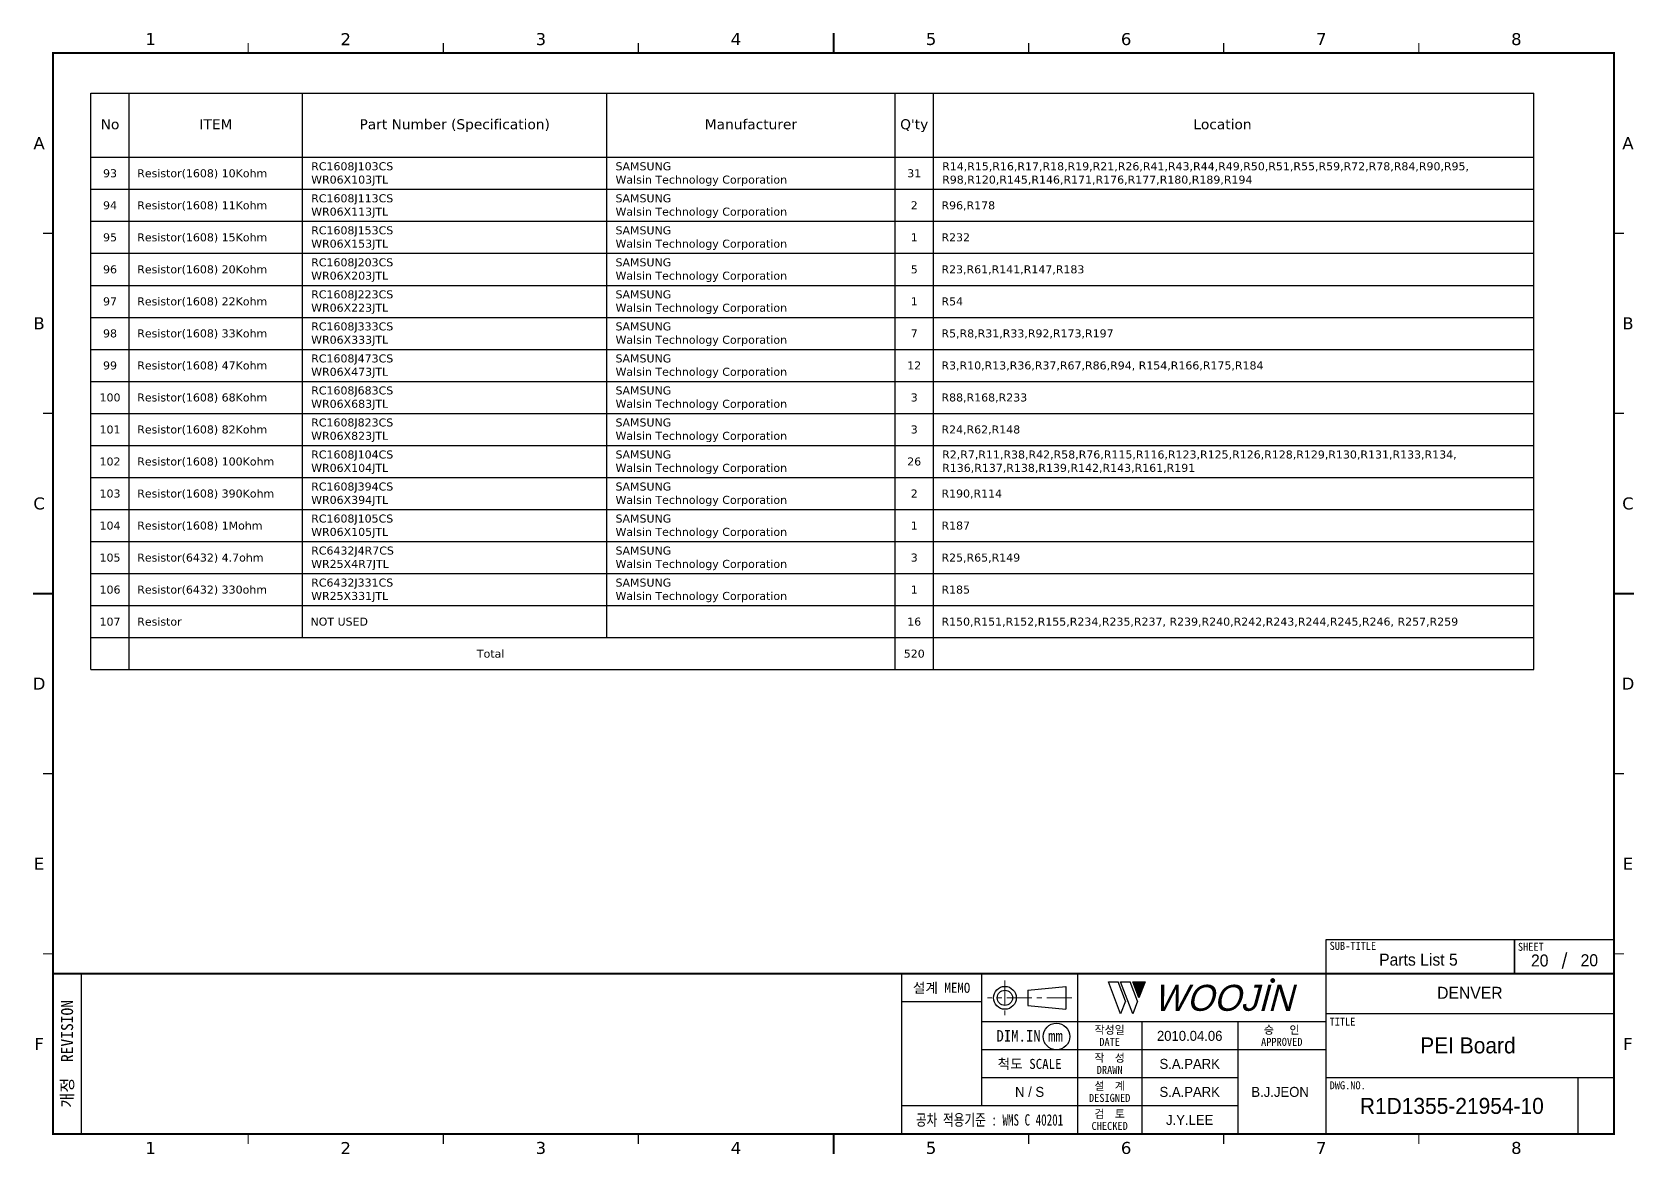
# Model space of a CAD drawing. Extents: x -695 to 953, y -753 to 181.
# Drawn here: x 24.3 to 424.8, y -753.5 to -473 of the extents above; entities that cross this region are included whole.
import ezdxf
from ezdxf.enums import TextEntityAlignment as Align

# ---------------------------------------------------------------- set-up
doc = ezdxf.new("R2010")
doc.units = 0
doc.header["$LTSCALE"] = 5
doc.header["$MEASUREMENT"] = 0
doc.linetypes.add('CENTER', pattern=[2, 1.25, -0.25, 0.25, -0.25])
doc.layers.get('0').update_dxf_attribs({"linetype": 'CONTINUOUS', "lineweight": 25})
doc.layers.add('2', color=2, linetype='CENTER', lineweight=13)
doc.layers.add('4', color=4, linetype='CONTINUOUS', lineweight=18)
for name, color, linetype in [('SHEET', 3, 'CONTINUOUS'), ('문자', 4, 'CONTINUOUS'), ('테두리', 3, 'CONTINUOUS')]:
    doc.layers.add(name, color=color, linetype=linetype)
doc.styles.add('MARK', font='ARLRDBD.TTF')
doc.styles.get("Standard").update_dxf_attribs({"font": 'verdana.ttf'})
doc.styles.add('굴림', font='')
doc.styles.add('굴림체', font='')
doc.styles.get('굴림').set_extended_font_data('Gulim')
doc.styles.get('굴림체').set_extended_font_data('GulimChe')

# ---------------------------------------------------------------- blocks, each defined once
blk = doc.blocks.new('B')
at = {"layer": '문자'}
blk.add_hatch(color=256, dxfattribs=at).paths.add_polyline_path([(13.79, 10), (15.31, 6), (16.84, 10)])
at = {"color": 4, "const_width": 0.6}
blk.add_lwpolyline([(48.46, 10.32, 1), (49.06, 10.32, 1)], format="xyb", close=True, dxfattribs=at)
at = {"layer": '문자'}
for p, q in [((10.73, 2), (7.68, 10)), ((7.68, 10), (10.09, 10)), ((11.94, 5.16), (10.09, 10)), ((10.73, 10), (13.15, 10)), ((13.79, 2), (10.73, 10)), ((14.99, 5.16), (13.15, 10)), ((13.79, 10), (16.84, 10)), ((15.31, 6), (13.79, 10)), ((16.84, 10), (15.31, 6)), ((11.94, 5.16), (10.73, 2)), ((14.99, 5.16), (13.79, 2))]:
    blk.add_line(p, q, dxfattribs=at)
at = {"layer": '문자', "style": 'MARK', "oblique": 15}
blk.add_text('WOOJIN', height=6.5, dxfattribs=at).set_placement((36.4, 6), align=Align.MIDDLE_CENTER)
blk = doc.blocks.new('C')
blk.add_line((15, 285), (15, 285))
at = {"layer": '2'}
for p, q in [((252.83, 53.35), (252.83, 44.65)), ((269.53, 49), (248.48, 49))]:
    blk.add_line(p, q, dxfattribs=at)
at = {"layer": 'SHEET'}
for p, q in [((393.14, 60.3), (392.07, 56.28)), ((22, 55), (22, 15)), ((227, 55), (227, 15)), ((247, 55), (247, 22)), ((271, 55), (271, 15)), ((271, 55), (271, 15)), ((333, 55), (333, 15)), ((247, 48), (227, 48)), ((405, 45), (333, 45)), ((333, 43), (247, 43)), ((287, 43), (287, 15)), ((311, 43), (311, 15)), ((333, 36), (247, 36)), ((311, 29), (247, 29)), ((405, 29), (333, 29)), ((396, 29), (396, 15)), ((311, 22), (227, 22))]:
    blk.add_line(p, q, dxfattribs=at)
at = {"layer": 'SHEET', "color": 4}
for p, q in [((258.53, 50.9), (268.03, 51.85)), ((258.53, 50.9), (258.53, 47.1)), ((268.03, 51.85), (268.03, 46.15)), ((258.53, 47.1), (268.03, 46.15))]:
    blk.add_line(p, q, dxfattribs=at)
at = {"layer": 'SHEET'}
for points in [[(333, 55), (380.19, 55), (380.19, 63.49), (333, 63.49)], [(380.19, 55), (405, 55), (405, 63.49), (380.19, 63.49)]]:
    blk.add_lwpolyline(points, close=True, dxfattribs=at)
at = {"layer": 'SHEET', "color": 4}
for radius in [2.85, 1.9]:
    blk.add_circle((252.83, 49), radius, dxfattribs=at)
at = {"layer": 'SHEET'}
blk.add_circle((265.7, 39.32), 3.32, dxfattribs=at)
at = {"layer": '테두리'}
blk.add_line((405, 285), (405, 15), dxfattribs=at)
for points, const_width in [([(210, 290), (210, 285)], 0.5), ([(15, 285), (15, 15), (405, 15), (405, 285), (15, 285)], 0.5), ([(63.75, 287.5), (63.75, 285)], 0.3), ([(112.5, 287.5), (112.5, 285)], 0.3), ([(161.25, 287.5), (161.25, 285)], 0.3), ([(258.75, 287.5), (258.75, 285)], 0.3), ([(307.5, 287.5), (307.5, 285)], 0.3), ([(356.25, 287.5), (356.25, 285)], 0.3), ([(12.5, 240), (15, 240)], 0.3), ([(407.5, 240), (405, 240)], 0.3), ([(12.5, 195), (15, 195)], 0.3), ([(407.5, 195), (405, 195)], 0.3), ([(10, 150), (15, 150)], 0.5), ([(410, 150), (405, 150)], 0.5), ([(12.5, 105), (15, 105)], 0.3), ([(407.5, 105), (405, 105)], 0.3), ([(12.5, 60), (15, 60)], 0.3), ([(407.5, 60), (405, 60)], 0.3), ([(15, 55), (405, 55)], 0.5), ([(63.75, 12.5), (63.75, 15)], 0.3), ([(112.5, 12.5), (112.5, 15)], 0.3), ([(161.25, 12.5), (161.25, 15)], 0.3), ([(210, 10), (210, 15)], 0.5), ([(258.75, 12.5), (258.75, 15)], 0.3), ([(307.5, 12.5), (307.5, 15)], 0.3), ([(356.25, 12.5), (356.25, 15)], 0.3)]:
    blk.add_lwpolyline(points, dxfattribs=dict(at, const_width=const_width))
blk.add_blockref('B', (271, 43))
at = {"layer": '문자'}
for s, p in [('1', (39.38, 288.5)), ('2', (88.12, 288.5)), ('3', (136.88, 288.5)), ('4', (185.62, 288.5)), ('5', (234.38, 288.5)), ('6', (283.12, 288.5)), ('7', (331.88, 288.5)), ('8', (380.62, 288.5)), ('A', (11.5, 262.5)), ('A', (408.5, 262.5)), ('B', (11.5, 217.5)), ('B', (408.5, 217.5)), ('C', (11.5, 172.5)), ('C', (408.5, 172.5)), ('D', (11.5, 127.5)), ('D', (408.5, 127.5)), ('E', (11.5, 82.5)), ('E', (408.5, 82.5)), ('F', (11.5, 37.5)), ('F', (408.5, 37.5)), ('1', (39.38, 11.5)), ('2', (88.12, 11.5)), ('3', (136.88, 11.5)), ('4', (185.62, 11.5)), ('5', (234.38, 11.5)), ('6', (283.12, 11.5)), ('7', (331.88, 11.5)), ('8', (380.62, 11.5))]:
    blk.add_text(s, height=3, dxfattribs=at).set_placement(p, align=Align.MIDDLE)
at = {"layer": '문자', "style": '굴림체'}
for s, height, p in [('SUB-TITLE', 2, (339.77, 61.98)), ('SHEET', 2, (384.24, 61.74)), ('설계 MEMO', 2.5, (237, 51.5)), ('DIM.IN mm', 2.85, (259, 39.5)), ('작성일', 2, (279, 41)), ('승   인', 2, (322, 41)), ('DATE', 2, (279, 38)), ('APPROVED', 2, (322, 38)), ('척도 SCALE', 2.5, (259, 32.5)), ('작  성', 2, (279, 34)), ('설  계', 2, (279, 27)), ('DRAWN', 2, (279, 31)), ('DESIGNED', 2, (279, 24)), ('검  토', 2, (279, 20)), ('CHECKED', 2, (279, 17))]:
    blk.add_text(s, height=height, dxfattribs=at).set_placement(p, align=Align.MIDDLE_CENTER)
blk.add_text('개정  REVISION', height=3, rotation=90, dxfattribs=at).set_placement((18.5, 35), align=Align.MIDDLE_CENTER)
for s, p in [('TITLE', (333.95, 42.05)), ('DWG.NO.', (333.95, 26.15))]:
    blk.add_text(s, height=2, dxfattribs=at).set_placement(p)
at = {"layer": '문자', "style": '굴림체', "width": 0.75}
blk.add_text('공차 적용기준 : WMS C 40201', height=2.85, dxfattribs=at).set_placement((249, 18.5), align=Align.MIDDLE_CENTER)

msp = doc.modelspace()

# ---------------------------------------------------------------- linework, layer by layer
for p, q in [((39, -488.27), (399.54, -488.27)), ((39, -632.27), (39, -488.27)), ((48.6, -632.27), (48.6, -488.27)), ((91.89, -624.27), (91.89, -488.27)), ((167.94, -624.27), (167.94, -488.27)), ((239.94, -632.27), (239.94, -488.27)), ((249.54, -632.27), (249.54, -488.27)), ((399.54, -632.27), (399.54, -488.27)), ((39, -504.27), (399.54, -504.27)), ((39, -512.27), (399.54, -512.27)), ((39, -520.27), (399.54, -520.27)), ((39, -528.27), (399.54, -528.27)), ((39, -536.27), (399.54, -536.27)), ((39, -544.27), (399.54, -544.27)), ((39, -552.27), (399.54, -552.27)), ((39, -560.27), (399.54, -560.27)), ((39, -568.27), (399.54, -568.27)), ((39, -576.27), (399.54, -576.27)), ((39, -584.27), (399.54, -584.27)), ((39, -592.27), (399.54, -592.27)), ((39, -600.27), (399.54, -600.27)), ((39, -608.27), (399.54, -608.27)), ((39, -616.27), (399.54, -616.27)), ((39, -624.27), (399.54, -624.27)), ((39, -632.27), (399.54, -632.27))]:
    msp.add_line(p, q)

# ---------------------------------------------------------------- block references
msp.add_blockref('C', (14.57, -763.25))

# ---------------------------------------------------------------- texts
for s, height, p in [('No', 2.5, (43.8, -497.27)), ('ITEM', 2.5, (70.25, -497.27)), ('Part Number^J(Specification)', 2.5, (129.92, -497.27)), ('Manufacturer', 2.5, (203.94, -497.27)), ("Q'ty", 2.5, (244.74, -497.27)), ('Location', 2.5, (321.75, -497.27)), ('93', 2, (43.8, -509.27)), ('31', 2, (244.74, -509.27)), ('94', 2, (43.8, -517.27)), ('2', 2, (244.74, -517.27)), ('95', 2, (43.8, -525.27)), ('1', 2, (244.74, -525.27)), ('96', 2, (43.8, -533.27)), ('5', 2, (244.74, -533.27)), ('97', 2, (43.8, -541.27)), ('1', 2, (244.74, -541.27)), ('98', 2, (43.8, -549.27)), ('7', 2, (244.74, -549.27)), ('99', 2, (43.8, -557.27)), ('12', 2, (244.74, -557.27)), ('100', 2, (43.8, -565.27)), ('3', 2, (244.74, -565.27)), ('101', 2, (43.8, -573.27)), ('3', 2, (244.74, -573.27)), ('102', 2, (43.8, -581.27)), ('26', 2, (244.74, -581.27)), ('103', 2, (43.8, -589.27)), ('2', 2, (244.74, -589.27)), ('104', 2, (43.8, -597.27)), ('1', 2, (244.74, -597.27)), ('105', 2, (43.8, -605.27)), ('3', 2, (244.74, -605.27)), ('106', 2, (43.8, -613.27)), ('1', 2, (244.74, -613.27)), ('107', 2, (43.8, -621.27)), ('16', 2, (244.74, -621.27)), ('Total ', 2, (139.33, -629.27)), ('520', 2, (244.74, -629.27))]:
    msp.add_text(s, height=height).set_placement(p, align=Align.CENTER)
for s, p in [('Resistor(1608)^J10Kohm', (50.6, -509.27)), ('Resistor(1608)^J11Kohm', (50.6, -517.27)), ('R96,R178', (251.54, -517.27)), ('Resistor(1608)^J15Kohm', (50.6, -525.27)), ('R232', (251.54, -525.27)), ('Resistor(1608)^J20Kohm', (50.6, -533.27)), ('R23,R61,R141,R147,R183', (251.54, -533.27)), ('Resistor(1608)^J22Kohm', (50.6, -541.27)), ('R54', (251.54, -541.27)), ('Resistor(1608)^J33Kohm', (50.6, -549.27)), ('R5,R8,R31,R33,R92,R173,R197', (251.54, -549.27)), ('Resistor(1608)^J47Kohm', (50.6, -557.27)), ('R3,R10,R13,R36,R37,R67,R86,R94,^JR154,R166,R175,R184', (251.54, -557.27)), ('Resistor(1608)^J68Kohm', (50.6, -565.27)), ('R88,R168,R233', (251.54, -565.27)), ('Resistor(1608)^J82Kohm', (50.6, -573.27)), ('R24,R62,R148', (251.54, -573.27)), ('Resistor(1608)^J100Kohm', (50.6, -581.27)), ('Resistor(1608)^J390Kohm', (50.6, -589.27)), ('R190,R114', (251.54, -589.27)), ('Resistor(1608)^J1Mohm', (50.6, -597.27)), ('R187', (251.54, -597.27)), ('Resistor(6432)^J4.7ohm', (50.6, -605.27)), ('R25,R65,R149', (251.54, -605.27)), ('Resistor(6432)^J330ohm', (50.6, -613.27)), ('R185', (251.54, -613.27)), ('Resistor', (50.6, -621.27)), ('NOT USED', (93.89, -621.27)), ('R150,R151,R152,R155,R234,R235,R237,^JR239,R240,R242,R243,R244,R245,R246,^JR257,R259', (251.54, -621.27))]:
    msp.add_text(s, height=2).set_placement(p)
at = {"color": 4, "style": '굴림'}
for s, p in [('2010.04.06', (313.57, -723.75)), ('S.A.PARK', (313.57, -730.75)), ('S.A.PARK', (313.57, -737.75)), ('B.J.JEON', (336.16, -737.75)), ('J.Y.LEE', (313.57, -744.75))]:
    msp.add_text(s, height=2.5, dxfattribs=at).set_placement(p, align=Align.MIDDLE_CENTER)
at = {"char_height": 2, "attachment_point": 1}
for s, insert, width in [('RC1608J103CS^JWR06X103JTL', (94.06, -505.52), 43.5299), ('SAMSUNG^JWalsin Technology Corporation', (170.11, -505.52), 59.4856), ('R14,R15,R16,R17,R18,R19,R21,R26,R41,R43,R44,R49,R50,R51,R55,R59,R72,R78,R84,R90,R95,\\PR98,R120,R145,R146,R171,R176,R177,R180,R189,R194', (251.71, -505.52), 216.0094), ('RC1608J113CS^JWR06X113JTL', (94.06, -513.52), 43.5299), ('SAMSUNG^JWalsin Technology Corporation', (170.11, -513.52), 59.4856), ('RC1608J153CS^JWR06X153JTL', (94.06, -521.52), 43.5299), ('SAMSUNG^JWalsin Technology Corporation', (170.11, -521.52), 59.4856), ('RC1608J203CS^JWR06X203JTL', (94.06, -529.52), 43.5299), ('SAMSUNG^JWalsin Technology Corporation', (170.11, -529.52), 59.4856), ('RC1608J223CS^JWR06X223JTL', (94.06, -537.52), 43.5299), ('SAMSUNG^JWalsin Technology Corporation', (170.11, -537.52), 59.4856), ('RC1608J333CS^JWR06X333JTL', (94.06, -545.52), 43.5299), ('SAMSUNG^JWalsin Technology Corporation', (170.11, -545.52), 59.4856), ('RC1608J473CS^JWR06X473JTL', (94.06, -553.52), 43.5299), ('SAMSUNG^JWalsin Technology Corporation', (170.11, -553.52), 59.4856), ('RC1608J683CS^JWR06X683JTL', (94.06, -561.52), 43.5299), ('SAMSUNG^JWalsin Technology Corporation', (170.11, -561.52), 59.4856), ('RC1608J823CS^JWR06X823JTL', (94.06, -569.52), 43.5299), ('SAMSUNG^JWalsin Technology Corporation', (170.11, -569.52), 59.4856), ('RC1608J104CS^JWR06X104JTL', (94.06, -577.52), 43.5299), ('SAMSUNG^JWalsin Technology Corporation', (170.11, -577.52), 59.4856), ('R2,R7,R11,R38,R42,R58,R76,R115,R116,R123,R125,R126,R128,R129,R130,R131,R133,R134,\\PR136,R137,R138,R139,R142,R143,R161,R191', (251.71, -577.52), 197.7851), ('RC1608J394CS^JWR06X394JTL', (94.06, -585.52), 43.5299), ('SAMSUNG^JWalsin Technology Corporation', (170.11, -585.52), 59.4856), ('RC1608J105CS^JWR06X105JTL', (94.06, -593.52), 43.5299), ('SAMSUNG^JWalsin Technology Corporation', (170.11, -593.52), 59.4856), ('RC6432J4R7CS^JWR25X4R7JTL', (94.06, -601.52), 43.8576), ('SAMSUNG^JWalsin Technology Corporation', (170.11, -601.52), 59.4856), ('RC6432J331CS^JWR25X331JTL', (94.06, -609.52), 43.5299), ('SAMSUNG^JWalsin Technology Corporation', (170.11, -609.52), 59.4856)]:
    msp.add_mtext(s, dxfattribs=dict(at, insert=insert, width=width))
at = {"layer": '4', "style": '굴림'}
for s, p in [('Parts List 5', (370.72, -704.71)), ('20', (401.03, -704.92)), ('20', (413.42, -704.86)), ('DENVER', (383.57, -713))]:
    msp.add_text(s, height=3, dxfattribs=at).set_placement(p, align=Align.MIDDLE_CENTER)
at = {"layer": '문자', "style": '굴림'}
for s, height, p in [('PEI Board', 4, (383.09, -726.13)), ('N / S', 2.5, (273.57, -737.75)), ('R1D1355-21954-10', 4, (379.07, -741.25))]:
    msp.add_text(s, height=height, dxfattribs=at).set_placement(p, align=Align.MIDDLE_CENTER)

doc.saveas('drawing.dxf')
